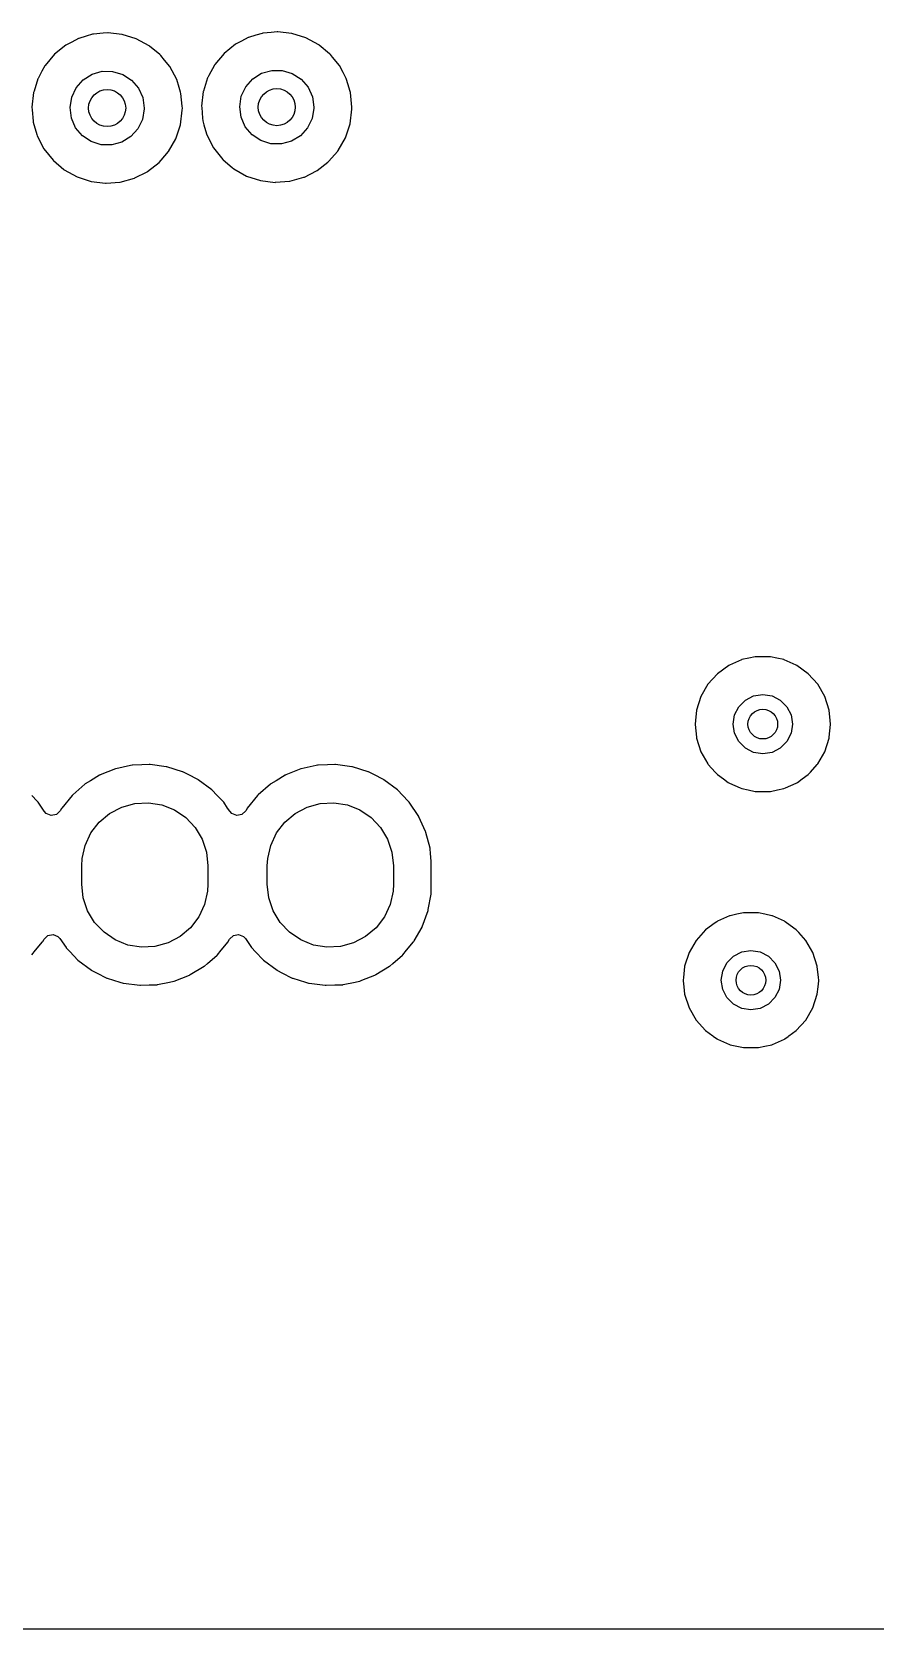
# Model space of a CAD drawing. Extents: x 1.82 to 8.48, y -4.98 to -0.82.
# Drawn here: x 5.012 to 5.46, y -4.98 to -4.133 of the extents above; entities that cross this region are included whole.
import ezdxf

# ---------------------------------------------------------------- set-up
doc = ezdxf.new("R2010")
doc.units = 0
doc.header["$MEASUREMENT"] = 0
doc.layers.add('BLACK', color=7, linetype='CONTINUOUS')

msp = doc.modelspace()

# ---------------------------------------------------------------- linework, layer by layer
at = {"layer": 'BLACK', "linetype": 'CONTINUOUS'}
for p, q in [((5.04995, -4.13355), (5.04487, -4.13402)), ((5.05238, -4.13333), (5.04995, -4.13355)), ((5.05263, -4.13336), (5.05238, -4.13333)), ((5.05989, -4.13412), (5.05263, -4.13336)), ((5.05263, -4.13336), (5.05263, -4.13336)), ((5.1344, -4.13362), (5.13094, -4.13464)), ((5.13463, -4.13355), (5.1344, -4.13362)), ((5.1344, -4.13362), (5.1344, -4.13362)), ((5.13487, -4.13353), (5.13463, -4.13355)), ((5.13914, -4.13314), (5.13487, -4.13353)), ((5.13487, -4.13353), (5.13487, -4.13353)), ((5.14238, -4.13285), (5.13914, -4.13314)), ((5.14263, -4.13287), (5.14238, -4.13285)), ((5.14989, -4.13364), (5.14263, -4.13287)), ((5.14263, -4.13287), (5.14263, -4.13287)), ((5.15013, -4.13366), (5.14989, -4.13364)), ((5.14989, -4.13364), (5.14989, -4.13364)), ((5.15757, -4.13596), (5.15013, -4.13366)), ((5.03026, -4.13984), (5.02419, -4.14472)), ((5.03337, -4.13822), (5.03026, -4.13984)), ((5.03695, -4.13635), (5.03337, -4.13822)), ((5.03716, -4.13624), (5.03695, -4.13635)), ((5.03695, -4.13635), (5.03695, -4.13635)), ((5.04106, -4.13509), (5.03716, -4.13624)), ((5.0444, -4.13411), (5.04106, -4.13509)), ((5.04463, -4.13404), (5.0444, -4.13411)), ((5.0444, -4.13411), (5.0444, -4.13411)), ((5.04487, -4.13402), (5.04463, -4.13404)), ((5.04487, -4.13402), (5.04487, -4.13402)), ((5.06013, -4.13415), (5.05989, -4.13412)), ((5.05989, -4.13412), (5.05989, -4.13412)), ((5.06757, -4.13645), (5.06013, -4.13415)), ((5.07442, -4.14015), (5.06757, -4.13645)), ((5.0746, -4.14031), (5.07442, -4.14015)), ((5.08006, -4.14482), (5.0746, -4.14031)), ((5.0746, -4.14031), (5.0746, -4.14031)), ((5.12026, -4.13936), (5.11419, -4.14424)), ((5.12337, -4.13773), (5.12026, -4.13936)), ((5.12695, -4.13586), (5.12337, -4.13773)), ((5.12716, -4.13575), (5.12695, -4.13586)), ((5.12695, -4.13586), (5.12695, -4.13586)), ((5.13094, -4.13464), (5.12716, -4.13575)), ((5.16442, -4.13967), (5.15757, -4.13596)), ((5.1646, -4.13982), (5.16442, -4.13967)), ((5.17017, -4.14442), (5.1646, -4.13982)), ((5.1646, -4.13982), (5.1646, -4.13982)), ((5.01907, -4.1509), (5.01753, -4.1537)), ((5.01919, -4.15069), (5.01907, -4.1509)), ((5.01907, -4.1509), (5.01907, -4.1509)), ((5.02419, -4.14472), (5.01919, -4.15069)), ((5.08042, -4.14512), (5.08006, -4.14482)), ((5.08057, -4.1453), (5.08042, -4.14512)), ((5.08257, -4.14775), (5.08057, -4.1453)), ((5.08057, -4.1453), (5.08057, -4.1453)), ((5.08534, -4.15115), (5.08257, -4.14775)), ((5.10907, -4.15042), (5.10602, -4.15596)), ((5.10919, -4.1502), (5.10907, -4.15042)), ((5.10907, -4.15042), (5.10907, -4.15042)), ((5.11419, -4.14424), (5.10919, -4.1502)), ((5.17042, -4.14463), (5.17017, -4.14442)), ((5.17057, -4.14482), (5.17042, -4.14463)), ((5.17173, -4.14624), (5.17057, -4.14482)), ((5.17057, -4.14482), (5.17057, -4.14482)), ((5.17534, -4.15067), (5.17173, -4.14624)), ((5.17726, -4.15429), (5.17534, -4.15067)), ((5.01536, -4.15774), (5.0133, -4.16426)), ((5.01544, -4.15751), (5.01536, -4.15774)), ((5.01536, -4.15774), (5.01536, -4.15774)), ((5.01753, -4.1537), (5.01544, -4.15751)), ((5.03565, -4.16242), (5.03935, -4.15824)), ((5.03935, -4.15824), (5.04407, -4.15526)), ((5.04407, -4.15526), (5.04943, -4.15373)), ((5.04943, -4.15373), (5.05502, -4.15376)), ((5.05502, -4.15376), (5.06036, -4.15536)), ((5.06036, -4.15536), (5.06505, -4.15839)), ((5.06505, -4.15839), (5.06869, -4.16262)), ((5.08899, -4.15802), (5.08534, -4.15115)), ((5.0903, -4.16236), (5.08899, -4.15802)), ((5.10536, -4.15726), (5.10315, -4.16422)), ((5.10544, -4.15703), (5.10536, -4.15726)), ((5.10536, -4.15726), (5.10536, -4.15726)), ((5.10602, -4.15596), (5.10544, -4.15703)), ((5.12565, -4.16194), (5.12935, -4.15775)), ((5.12935, -4.15775), (5.13407, -4.15477)), ((5.13407, -4.15477), (5.13943, -4.15324)), ((5.13943, -4.15324), (5.14502, -4.15328)), ((5.14502, -4.15328), (5.15036, -4.15487)), ((5.15036, -4.15487), (5.15505, -4.15791)), ((5.15505, -4.15791), (5.15869, -4.16214)), ((5.17899, -4.15754), (5.17726, -4.15429)), ((5.18, -4.16087), (5.17899, -4.15754)), ((5.01308, -4.16493), (5.01221, -4.17267)), ((5.0133, -4.16426), (5.01308, -4.16493)), ((5.03242, -4.17299), (5.03328, -4.16747)), ((5.03328, -4.16747), (5.03565, -4.16242)), ((5.06869, -4.16262), (5.071, -4.1677)), ((5.071, -4.1677), (5.07179, -4.17323)), ((5.09103, -4.16476), (5.0903, -4.16236)), ((5.09124, -4.16548), (5.09103, -4.16476)), ((5.0919, -4.17219), (5.09124, -4.16548)), ((5.10308, -4.16445), (5.10221, -4.17219)), ((5.10315, -4.16422), (5.10308, -4.16445)), ((5.12242, -4.1725), (5.12328, -4.16699)), ((5.12328, -4.16699), (5.12565, -4.16194)), ((5.15869, -4.16214), (5.161, -4.16722)), ((5.161, -4.16722), (5.16179, -4.17274)), ((5.18093, -4.16397), (5.18, -4.16087)), ((5.18124, -4.16499), (5.18093, -4.16397)), ((5.182, -4.17274), (5.18124, -4.16499)), ((5.01221, -4.17267), (5.01234, -4.1742)), ((5.01234, -4.1742), (5.01284, -4.18018)), ((5.03315, -4.17852), (5.03242, -4.17299)), ((5.07179, -4.17371), (5.07086, -4.17921)), ((5.07179, -4.17323), (5.07179, -4.17371)), ((5.09101, -4.18207), (5.09199, -4.17434)), ((5.092, -4.17323), (5.0919, -4.17219)), ((5.09199, -4.17434), (5.092, -4.17323)), ((5.10221, -4.17219), (5.10227, -4.17288)), ((5.10227, -4.17288), (5.10275, -4.17862)), ((5.12315, -4.17804), (5.12242, -4.1725)), ((5.16179, -4.17323), (5.16086, -4.17873)), ((5.16179, -4.17274), (5.16179, -4.17323)), ((5.18101, -4.18158), (5.18199, -4.17386)), ((5.18199, -4.17386), (5.182, -4.17274)), ((5.01284, -4.18018), (5.01286, -4.18043)), ((5.01286, -4.18043), (5.01293, -4.18066)), ((5.01293, -4.18066), (5.01481, -4.1872)), ((5.03539, -4.18363), (5.03315, -4.17852)), ((5.03899, -4.1879), (5.03539, -4.18363)), ((5.06843, -4.18424), (5.06468, -4.18837)), ((5.07086, -4.17921), (5.06843, -4.18424)), ((5.08855, -4.18946), (5.09101, -4.18207)), ((5.10275, -4.17862), (5.10286, -4.17995)), ((5.10286, -4.17995), (5.10347, -4.18207)), ((5.10347, -4.18207), (5.10435, -4.18514)), ((5.12539, -4.18315), (5.12315, -4.17804)), ((5.12899, -4.18742), (5.12539, -4.18315)), ((5.15843, -4.18375), (5.15468, -4.18789)), ((5.16086, -4.17873), (5.15843, -4.18375)), ((5.17855, -4.18897), (5.18101, -4.18158)), ((5.01481, -4.1872), (5.01501, -4.18792)), ((5.01501, -4.18792), (5.01857, -4.19484)), ((5.04363, -4.191), (5.03899, -4.1879)), ((5.04896, -4.19266), (5.04363, -4.191)), ((5.05454, -4.19276), (5.04896, -4.19266)), ((5.05992, -4.19129), (5.05454, -4.19276)), ((5.06468, -4.18837), (5.05992, -4.19129)), ((5.08471, -4.19623), (5.08855, -4.18946)), ((5.10435, -4.18514), (5.10501, -4.18743)), ((5.10501, -4.18743), (5.1058, -4.18897)), ((5.1058, -4.18897), (5.10754, -4.19234)), ((5.10754, -4.19234), (5.10857, -4.19436)), ((5.13363, -4.19051), (5.12899, -4.18742)), ((5.13896, -4.19218), (5.13363, -4.19051)), ((5.14454, -4.19228), (5.13896, -4.19218)), ((5.14992, -4.19081), (5.14454, -4.19228)), ((5.15468, -4.18789), (5.14992, -4.19081)), ((5.17471, -4.19574), (5.17855, -4.18897)), ((5.01857, -4.19484), (5.02341, -4.20094)), ((5.02341, -4.20094), (5.02359, -4.2011)), ((5.02359, -4.2011), (5.02359, -4.2011)), ((5.02359, -4.2011), (5.02913, -4.20582)), ((5.07962, -4.20212), (5.08372, -4.19737)), ((5.08372, -4.19737), (5.08455, -4.19641)), ((5.08455, -4.19641), (5.08471, -4.19623)), ((5.08455, -4.19641), (5.08455, -4.19641)), ((5.10857, -4.19436), (5.11341, -4.20046)), ((5.11341, -4.20046), (5.11359, -4.20062)), ((5.11359, -4.20062), (5.11359, -4.20062)), ((5.11359, -4.20062), (5.11841, -4.20472)), ((5.16943, -4.20179), (5.16962, -4.20164)), ((5.16962, -4.20164), (5.17446, -4.19602)), ((5.17446, -4.19602), (5.17455, -4.19593)), ((5.17455, -4.19593), (5.17471, -4.19574)), ((5.17455, -4.19593), (5.17455, -4.19593)), ((5.02913, -4.20582), (5.02934, -4.20599)), ((5.02934, -4.20599), (5.03613, -4.20979)), ((5.03613, -4.20979), (5.04354, -4.21219)), ((5.06675, -4.21032), (5.07327, -4.20702)), ((5.07327, -4.20702), (5.07348, -4.20691)), ((5.07327, -4.20702), (5.07327, -4.20702)), ((5.07348, -4.20691), (5.07962, -4.20212)), ((5.11841, -4.20472), (5.11934, -4.20551)), ((5.11934, -4.20551), (5.12613, -4.2093)), ((5.12613, -4.2093), (5.13354, -4.21171)), ((5.14903, -4.21203), (5.15653, -4.20994)), ((5.15653, -4.20994), (5.15675, -4.20983)), ((5.15675, -4.20983), (5.16327, -4.20654)), ((5.15675, -4.20983), (5.15675, -4.20983)), ((5.16327, -4.20654), (5.16348, -4.20643)), ((5.16327, -4.20654), (5.16327, -4.20654)), ((5.16348, -4.20643), (5.16926, -4.20192)), ((5.16926, -4.20192), (5.16943, -4.20179)), ((5.04354, -4.21219), (5.05127, -4.21312)), ((5.05127, -4.21312), (5.05151, -4.2131)), ((5.05151, -4.2131), (5.05879, -4.21254)), ((5.05151, -4.2131), (5.05151, -4.2131)), ((5.05879, -4.21254), (5.05903, -4.21252)), ((5.05879, -4.21254), (5.05879, -4.21254)), ((5.05903, -4.21252), (5.06653, -4.21043)), ((5.06653, -4.21043), (5.06675, -4.21032)), ((5.06675, -4.21032), (5.06675, -4.21032)), ((5.13354, -4.21171), (5.14127, -4.21263)), ((5.14127, -4.21263), (5.14151, -4.21261)), ((5.14151, -4.21261), (5.14879, -4.21205)), ((5.14151, -4.21261), (5.14151, -4.21261)), ((5.14879, -4.21205), (5.14903, -4.21203)), ((5.14879, -4.21205), (5.14879, -4.21205)), ((5.39599, -4.46429), (5.39256, -4.46501)), ((5.39624, -4.46423), (5.39599, -4.46429)), ((5.39599, -4.46429), (5.39599, -4.46429)), ((5.40376, -4.46423), (5.39624, -4.46423)), ((5.40401, -4.46429), (5.40376, -4.46423)), ((5.40744, -4.46501), (5.40401, -4.46429)), ((5.40401, -4.46429), (5.40401, -4.46429)), ((5.38202, -4.46885), (5.37593, -4.47327)), ((5.38225, -4.46875), (5.38202, -4.46885)), ((5.38226, -4.46875), (5.38225, -4.46875)), ((5.38865, -4.4659), (5.38226, -4.46875)), ((5.38889, -4.4658), (5.38865, -4.4659)), ((5.38865, -4.4659), (5.38865, -4.4659)), ((5.39256, -4.46501), (5.38889, -4.4658)), ((5.41111, -4.4658), (5.40744, -4.46501)), ((5.41135, -4.4659), (5.41111, -4.4658)), ((5.41774, -4.46875), (5.41135, -4.4659)), ((5.41135, -4.4659), (5.41135, -4.4659)), ((5.41775, -4.46875), (5.41774, -4.46875)), ((5.41798, -4.46885), (5.41775, -4.46875)), ((5.42407, -4.47327), (5.41798, -4.46885)), ((5.3709, -4.47886), (5.36714, -4.48537)), ((5.37593, -4.47327), (5.3709, -4.47886)), ((5.4291, -4.47886), (5.42407, -4.47327)), ((5.43286, -4.48537), (5.4291, -4.47886)), ((5.36714, -4.48537), (5.36482, -4.49252)), ((5.38726, -4.49074), (5.39074, -4.48726)), ((5.39074, -4.48726), (5.39513, -4.48502)), ((5.39513, -4.48502), (5.4, -4.48425)), ((5.4, -4.48425), (5.40487, -4.48502)), ((5.40487, -4.48502), (5.40926, -4.48726)), ((5.40926, -4.48726), (5.41274, -4.49074)), ((5.43518, -4.49252), (5.43286, -4.48537)), ((5.36443, -4.49621), (5.36404, -4.5)), ((5.36479, -4.49278), (5.36443, -4.49621)), ((5.36482, -4.49252), (5.36479, -4.49278)), ((5.36479, -4.49278), (5.36479, -4.49278)), ((5.38425, -4.5), (5.38502, -4.49513)), ((5.38502, -4.49513), (5.38726, -4.49074)), ((5.41274, -4.49074), (5.41498, -4.49513)), ((5.41498, -4.49513), (5.41575, -4.5)), ((5.43521, -4.49278), (5.43518, -4.49252)), ((5.43557, -4.49621), (5.43521, -4.49278)), ((5.43521, -4.49278), (5.43521, -4.49278)), ((5.43596, -4.5), (5.43557, -4.49621)), ((5.36404, -4.5), (5.36406, -4.50026)), ((5.36406, -4.50026), (5.36476, -4.50689)), ((5.38502, -4.50487), (5.38425, -4.5)), ((5.38726, -4.50926), (5.38502, -4.50487)), ((5.41498, -4.50487), (5.41274, -4.50926)), ((5.41575, -4.5), (5.41498, -4.50487)), ((5.43524, -4.50689), (5.43594, -4.50026)), ((5.43594, -4.50026), (5.43596, -4.5)), ((5.36476, -4.50689), (5.36482, -4.50748)), ((5.36482, -4.50748), (5.36714, -4.51463)), ((5.36714, -4.51463), (5.3709, -4.52114)), ((5.39074, -4.51274), (5.38726, -4.50926)), ((5.39513, -4.51498), (5.39074, -4.51274)), ((5.4, -4.51575), (5.39513, -4.51498)), ((5.40487, -4.51498), (5.4, -4.51575)), ((5.40926, -4.51274), (5.40487, -4.51498)), ((5.41274, -4.50926), (5.40926, -4.51274)), ((5.4291, -4.52114), (5.43286, -4.51463)), ((5.43286, -4.51463), (5.43518, -4.50748)), ((5.43518, -4.50748), (5.43524, -4.50689)), ((5.0567, -4.52367), (5.05651, -4.52374)), ((5.06455, -4.52202), (5.0567, -4.52367)), ((5.06538, -4.52184), (5.06455, -4.52202)), ((5.06558, -4.5218), (5.06538, -4.52184)), ((5.07057, -4.52161), (5.06558, -4.5218)), ((5.07444, -4.52147), (5.07057, -4.52161)), ((5.07465, -4.52146), (5.07444, -4.52147)), ((5.07444, -4.52147), (5.07444, -4.52147)), ((5.07486, -4.52149), (5.07465, -4.52146)), ((5.08344, -4.52263), (5.07486, -4.52149)), ((5.07486, -4.52149), (5.07486, -4.52149)), ((5.08365, -4.52265), (5.08344, -4.52263)), ((5.08385, -4.52272), (5.08365, -4.52265)), ((5.09212, -4.52528), (5.08385, -4.52272)), ((5.15513, -4.52367), (5.15493, -4.52374)), ((5.16298, -4.52202), (5.15513, -4.52367)), ((5.1638, -4.52184), (5.16298, -4.52202)), ((5.16401, -4.5218), (5.1638, -4.52184)), ((5.16899, -4.52161), (5.16401, -4.5218)), ((5.17287, -4.52147), (5.16899, -4.52161)), ((5.17308, -4.52146), (5.17287, -4.52147)), ((5.17287, -4.52147), (5.17287, -4.52147)), ((5.17329, -4.52149), (5.17308, -4.52146)), ((5.18187, -4.52263), (5.17329, -4.52149)), ((5.17329, -4.52149), (5.17329, -4.52149)), ((5.18208, -4.52265), (5.18187, -4.52263)), ((5.18228, -4.52272), (5.18208, -4.52265)), ((5.19055, -4.52528), (5.18228, -4.52272)), ((5.3709, -4.52114), (5.37108, -4.52133)), ((5.37108, -4.52133), (5.37108, -4.52133)), ((5.37108, -4.52133), (5.37479, -4.52546)), ((5.42521, -4.52546), (5.42892, -4.52133)), ((5.42892, -4.52133), (5.4291, -4.52114)), ((5.42892, -4.52133), (5.42892, -4.52133)), ((5.04034, -4.53185), (5.03387, -4.53746)), ((5.0405, -4.53171), (5.04034, -4.53185)), ((5.04329, -4.53002), (5.0405, -4.53171)), ((5.04808, -4.52711), (5.04329, -4.53002)), ((5.04826, -4.527), (5.04808, -4.52711)), ((5.04808, -4.52711), (5.04808, -4.52711)), ((5.04845, -4.52692), (5.04826, -4.527)), ((5.05651, -4.52374), (5.04845, -4.52692)), ((5.04845, -4.52692), (5.04845, -4.52692)), ((5.05651, -4.52374), (5.05651, -4.52374)), ((5.09232, -4.52534), (5.09212, -4.52528)), ((5.09212, -4.52528), (5.09212, -4.52528)), ((5.09513, -4.52677), (5.09232, -4.52534)), ((5.10022, -4.52936), (5.09513, -4.52677)), ((5.10041, -4.52946), (5.10022, -4.52936)), ((5.10022, -4.52936), (5.10022, -4.52936)), ((5.10769, -4.53488), (5.10041, -4.52946)), ((5.13877, -4.53185), (5.1323, -4.53746)), ((5.13892, -4.53171), (5.13877, -4.53185)), ((5.14171, -4.53002), (5.13892, -4.53171)), ((5.1465, -4.52711), (5.14171, -4.53002)), ((5.14668, -4.527), (5.1465, -4.52711)), ((5.1465, -4.52711), (5.1465, -4.52711)), ((5.14688, -4.52692), (5.14668, -4.527)), ((5.15493, -4.52374), (5.14688, -4.52692)), ((5.14688, -4.52692), (5.14688, -4.52692)), ((5.15493, -4.52374), (5.15493, -4.52374)), ((5.19075, -4.52534), (5.19055, -4.52528)), ((5.19055, -4.52528), (5.19055, -4.52528)), ((5.19356, -4.52677), (5.19075, -4.52534)), ((5.19865, -4.52936), (5.19356, -4.52677)), ((5.19884, -4.52946), (5.19865, -4.52936)), ((5.19865, -4.52936), (5.19865, -4.52936)), ((5.20612, -4.53488), (5.19884, -4.52946)), ((5.37479, -4.52546), (5.37593, -4.52673)), ((5.37593, -4.52673), (5.37917, -4.52908)), ((5.37917, -4.52908), (5.38165, -4.53088)), ((5.38165, -4.53088), (5.38202, -4.53115)), ((5.38202, -4.53115), (5.38225, -4.53125)), ((5.38225, -4.53125), (5.38226, -4.53125)), ((5.38226, -4.53125), (5.3879, -4.53377)), ((5.4121, -4.53377), (5.41774, -4.53125)), ((5.41774, -4.53125), (5.41775, -4.53125)), ((5.41775, -4.53125), (5.41798, -4.53115)), ((5.41798, -4.53115), (5.41835, -4.53088)), ((5.41835, -4.53088), (5.42083, -4.52908)), ((5.42083, -4.52908), (5.42407, -4.52673)), ((5.42407, -4.52673), (5.42521, -4.52546)), ((5.01501, -4.54089), (5.01208, -4.53782)), ((5.03351, -4.53782), (5.02802, -4.54451)), ((5.03364, -4.53766), (5.03351, -4.53782)), ((5.03387, -4.53746), (5.03364, -4.53766)), ((5.1105, -4.53782), (5.10769, -4.53488)), ((5.11343, -4.54089), (5.1105, -4.53782)), ((5.13194, -4.53782), (5.12645, -4.54451)), ((5.13207, -4.53766), (5.13194, -4.53782)), ((5.1323, -4.53746), (5.13207, -4.53766)), ((5.20893, -4.53782), (5.20612, -4.53488)), ((5.21186, -4.54089), (5.20893, -4.53782)), ((5.3879, -4.53377), (5.38889, -4.5342)), ((5.38889, -4.5342), (5.39226, -4.53492)), ((5.39226, -4.53492), (5.39599, -4.53571)), ((5.39599, -4.53571), (5.39599, -4.53571)), ((5.39599, -4.53571), (5.39624, -4.53577)), ((5.39624, -4.53577), (5.40376, -4.53577)), ((5.40376, -4.53577), (5.40401, -4.53571)), ((5.40401, -4.53571), (5.40774, -4.53492)), ((5.40401, -4.53571), (5.40401, -4.53571)), ((5.40774, -4.53492), (5.41111, -4.5342)), ((5.41111, -4.5342), (5.4121, -4.53377)), ((5.01553, -4.54144), (5.01501, -4.54089)), ((5.0176, -4.54451), (5.01553, -4.54144)), ((5.01876, -4.54623), (5.0176, -4.54451)), ((5.01983, -4.54738), (5.01876, -4.54623)), ((5.02243, -4.5484), (5.01983, -4.54738)), ((5.02517, -4.54786), (5.02243, -4.5484)), ((5.02718, -4.54592), (5.02517, -4.54786)), ((5.02789, -4.54468), (5.02718, -4.54592)), ((5.02802, -4.54451), (5.02789, -4.54468)), ((5.02802, -4.54451), (5.02802, -4.54451)), ((5.04789, -4.552), (5.05341, -4.54734)), ((5.05341, -4.54734), (5.05981, -4.54396)), ((5.05981, -4.54396), (5.06678, -4.54204)), ((5.06678, -4.54204), (5.07399, -4.54167)), ((5.07399, -4.54167), (5.08113, -4.54285)), ((5.08113, -4.54285), (5.08784, -4.54553)), ((5.08784, -4.54553), (5.09382, -4.54959)), ((5.11396, -4.54144), (5.11343, -4.54089)), ((5.11602, -4.54451), (5.11396, -4.54144)), ((5.11718, -4.54623), (5.11602, -4.54451)), ((5.11825, -4.54738), (5.11718, -4.54623)), ((5.12086, -4.5484), (5.11825, -4.54738)), ((5.1236, -4.54786), (5.12086, -4.5484)), ((5.12561, -4.54592), (5.1236, -4.54786)), ((5.12631, -4.54468), (5.12561, -4.54592)), ((5.12645, -4.54451), (5.12631, -4.54468)), ((5.12645, -4.54451), (5.12645, -4.54451)), ((5.14632, -4.552), (5.15184, -4.54734)), ((5.15184, -4.54734), (5.15823, -4.54396)), ((5.15823, -4.54396), (5.1652, -4.54204)), ((5.1652, -4.54204), (5.17242, -4.54167)), ((5.17242, -4.54167), (5.17955, -4.54285)), ((5.17955, -4.54285), (5.18626, -4.54553)), ((5.18626, -4.54553), (5.19224, -4.54959)), ((5.21238, -4.54144), (5.21186, -4.54089)), ((5.21745, -4.54897), (5.21238, -4.54144)), ((5.21754, -4.54917), (5.21745, -4.54897)), ((5.0435, -4.55774), (5.04789, -4.552)), ((5.09382, -4.54959), (5.09878, -4.55485)), ((5.09878, -4.55485), (5.1025, -4.56104)), ((5.14193, -4.55774), (5.14632, -4.552)), ((5.19224, -4.54959), (5.19721, -4.55485)), ((5.19721, -4.55485), (5.20093, -4.56104)), ((5.22106, -4.55697), (5.21754, -4.54917)), ((5.22118, -4.55725), (5.22106, -4.55697)), ((5.22123, -4.55745), (5.22118, -4.55725)), ((5.22341, -4.56583), (5.22123, -4.55745)), ((5.22123, -4.55745), (5.22123, -4.55745)), ((5.03887, -4.57135), (5.04045, -4.56429)), ((5.04045, -4.56429), (5.0435, -4.55774)), ((5.1025, -4.56104), (5.10481, -4.56789)), ((5.1373, -4.57135), (5.13887, -4.56429)), ((5.13887, -4.56429), (5.14193, -4.55774)), ((5.20093, -4.56104), (5.20324, -4.56789)), ((5.22346, -4.56603), (5.22341, -4.56583)), ((5.22341, -4.56583), (5.22341, -4.56583)), ((5.22348, -4.56624), (5.22346, -4.56603)), ((5.03866, -4.57508), (5.03887, -4.57135)), ((5.10481, -4.56789), (5.10559, -4.57508)), ((5.13709, -4.57508), (5.1373, -4.57135)), ((5.20324, -4.56789), (5.20402, -4.57508)), ((5.22367, -4.56848), (5.22348, -4.56624)), ((5.22348, -4.56624), (5.22348, -4.56624)), ((5.22404, -4.5728), (5.22367, -4.56848)), ((5.22404, -4.58902), (5.22404, -4.5728)), ((5.03866, -4.58492), (5.03866, -4.57508)), ((5.10559, -4.57508), (5.10559, -4.58492)), ((5.13709, -4.58492), (5.13709, -4.57508)), ((5.20402, -4.57508), (5.20402, -4.58492)), ((5.03944, -4.59211), (5.03866, -4.58492)), ((5.10538, -4.58865), (5.10381, -4.59571)), ((5.10559, -4.58492), (5.10538, -4.58865)), ((5.13787, -4.59211), (5.13709, -4.58492)), ((5.20381, -4.58865), (5.20223, -4.59571)), ((5.20402, -4.58492), (5.20381, -4.58865)), ((5.2225, -4.59823), (5.22396, -4.59013)), ((5.22396, -4.59013), (5.22399, -4.58997)), ((5.22396, -4.59013), (5.22396, -4.59013)), ((5.22399, -4.58997), (5.22404, -4.58902)), ((5.04175, -4.59896), (5.03944, -4.59211)), ((5.04547, -4.60515), (5.04175, -4.59896)), ((5.10381, -4.59571), (5.10075, -4.60226)), ((5.14017, -4.59896), (5.13787, -4.59211)), ((5.1439, -4.60515), (5.14017, -4.59896)), ((5.20223, -4.59571), (5.19918, -4.60226)), ((5.21928, -4.60744), (5.22238, -4.5989)), ((5.22238, -4.5989), (5.2225, -4.59823)), ((5.05044, -4.61041), (5.04547, -4.60515)), ((5.09636, -4.608), (5.09084, -4.61266)), ((5.10075, -4.60226), (5.09636, -4.608)), ((5.14886, -4.61041), (5.1439, -4.60515)), ((5.19479, -4.608), (5.18926, -4.61266)), ((5.19918, -4.60226), (5.19479, -4.608)), ((5.215, -4.61494), (5.21917, -4.60762)), ((5.21917, -4.60762), (5.21928, -4.60744)), ((5.37476, -4.60538), (5.36964, -4.6091)), ((5.37551, -4.60483), (5.37476, -4.60538)), ((5.37572, -4.60468), (5.37551, -4.60483)), ((5.37551, -4.60483), (5.37551, -4.60483)), ((5.37596, -4.60457), (5.37572, -4.60468)), ((5.38235, -4.60173), (5.37596, -4.60457)), ((5.37596, -4.60457), (5.37596, -4.60457)), ((5.38259, -4.60162), (5.38235, -4.60173)), ((5.38235, -4.60173), (5.38235, -4.60173)), ((5.38626, -4.60084), (5.38259, -4.60162)), ((5.38969, -4.60011), (5.38626, -4.60084)), ((5.38994, -4.60006), (5.38969, -4.60011)), ((5.38969, -4.60011), (5.38969, -4.60011)), ((5.39746, -4.60006), (5.38994, -4.60006)), ((5.39771, -4.60011), (5.39746, -4.60006)), ((5.40114, -4.60084), (5.39771, -4.60011)), ((5.39771, -4.60011), (5.39771, -4.60011)), ((5.40481, -4.60162), (5.40114, -4.60084)), ((5.40505, -4.60173), (5.40481, -4.60162)), ((5.41145, -4.60457), (5.40505, -4.60173)), ((5.40505, -4.60173), (5.40505, -4.60173)), ((5.41168, -4.60468), (5.41145, -4.60457)), ((5.41145, -4.60457), (5.41145, -4.60457)), ((5.41189, -4.60483), (5.41168, -4.60468)), ((5.41264, -4.60538), (5.41189, -4.60483)), ((5.41189, -4.60483), (5.41189, -4.60483)), ((5.41777, -4.6091), (5.41264, -4.60538)), ((5.01416, -4.61994), (5.0178, -4.61549)), ((5.0178, -4.61549), (5.01794, -4.61532)), ((5.0178, -4.61549), (5.0178, -4.61549)), ((5.01794, -4.61532), (5.01864, -4.61408)), ((5.01864, -4.61408), (5.02065, -4.61214)), ((5.02065, -4.61214), (5.0234, -4.6116)), ((5.0234, -4.6116), (5.026, -4.61262)), ((5.026, -4.61262), (5.02707, -4.61377)), ((5.02707, -4.61377), (5.03029, -4.61856)), ((5.05642, -4.61447), (5.05044, -4.61041)), ((5.06313, -4.61715), (5.05642, -4.61447)), ((5.08445, -4.61604), (5.07748, -4.61796)), ((5.09084, -4.61266), (5.08445, -4.61604)), ((5.11258, -4.61994), (5.11623, -4.61549)), ((5.11623, -4.61549), (5.11636, -4.61532)), ((5.11623, -4.61549), (5.11623, -4.61549)), ((5.11636, -4.61532), (5.11707, -4.61408)), ((5.11707, -4.61408), (5.11908, -4.61214)), ((5.11908, -4.61214), (5.12182, -4.6116)), ((5.12182, -4.6116), (5.12442, -4.61262)), ((5.12442, -4.61262), (5.12549, -4.61377)), ((5.12549, -4.61377), (5.12872, -4.61856)), ((5.15484, -4.61447), (5.14886, -4.61041)), ((5.16155, -4.61715), (5.15484, -4.61447)), ((5.18287, -4.61604), (5.1759, -4.61796)), ((5.18926, -4.61266), (5.18287, -4.61604)), ((5.21101, -4.61994), (5.21466, -4.61549)), ((5.21466, -4.61549), (5.21479, -4.61532)), ((5.21466, -4.61549), (5.21466, -4.61549)), ((5.21479, -4.61532), (5.215, -4.61494)), ((5.3646, -4.61469), (5.36085, -4.6212)), ((5.36964, -4.6091), (5.3646, -4.61469)), ((5.41905, -4.61053), (5.41777, -4.6091)), ((5.4228, -4.61469), (5.41905, -4.61053)), ((5.42656, -4.6212), (5.4228, -4.61469)), ((5.01218, -4.62234), (5.01416, -4.61994)), ((5.03029, -4.61856), (5.03044, -4.61871)), ((5.03044, -4.61871), (5.03044, -4.61871)), ((5.03044, -4.61871), (5.03229, -4.62065)), ((5.03229, -4.62065), (5.03656, -4.62512)), ((5.03656, -4.62512), (5.04384, -4.63054)), ((5.07026, -4.61833), (5.06313, -4.61715)), ((5.07748, -4.61796), (5.07026, -4.61833)), ((5.10533, -4.62692), (5.11045, -4.62248)), ((5.11045, -4.62248), (5.11061, -4.62234)), ((5.11045, -4.62248), (5.11045, -4.62248)), ((5.11061, -4.62234), (5.11258, -4.61994)), ((5.12872, -4.61856), (5.12886, -4.61871)), ((5.12886, -4.61871), (5.12886, -4.61871)), ((5.12886, -4.61871), (5.13072, -4.62065)), ((5.13072, -4.62065), (5.13498, -4.62512)), ((5.13498, -4.62512), (5.14227, -4.63054)), ((5.16868, -4.61833), (5.16155, -4.61715)), ((5.1759, -4.61796), (5.16868, -4.61833)), ((5.20376, -4.62692), (5.20887, -4.62248)), ((5.20887, -4.62248), (5.20903, -4.62234)), ((5.20887, -4.62248), (5.20887, -4.62248)), ((5.20903, -4.62234), (5.21101, -4.61994)), ((5.36085, -4.6212), (5.35852, -4.62835)), ((5.38096, -4.62657), (5.38444, -4.62309)), ((5.38444, -4.62309), (5.38883, -4.62085)), ((5.38883, -4.62085), (5.3937, -4.62008)), ((5.3937, -4.62008), (5.39857, -4.62085)), ((5.39857, -4.62085), (5.40296, -4.62309)), ((5.40296, -4.62309), (5.40644, -4.62657)), ((5.42888, -4.62835), (5.42656, -4.6212)), ((5.04384, -4.63054), (5.04403, -4.63064)), ((5.04403, -4.63064), (5.04403, -4.63064)), ((5.04403, -4.63064), (5.0464, -4.63184)), ((5.0464, -4.63184), (5.05193, -4.63466)), ((5.08775, -4.63626), (5.0958, -4.63308)), ((5.0958, -4.63308), (5.09599, -4.633)), ((5.0958, -4.63308), (5.0958, -4.63308)), ((5.09599, -4.633), (5.09621, -4.63287)), ((5.09621, -4.63287), (5.10357, -4.6284)), ((5.10357, -4.6284), (5.10375, -4.62829)), ((5.10357, -4.6284), (5.10357, -4.6284)), ((5.10375, -4.62829), (5.10533, -4.62692)), ((5.14227, -4.63054), (5.14245, -4.63064)), ((5.14245, -4.63064), (5.14245, -4.63064)), ((5.14245, -4.63064), (5.14483, -4.63184)), ((5.14483, -4.63184), (5.15036, -4.63466)), ((5.18726, -4.63583), (5.19422, -4.63308)), ((5.19422, -4.63308), (5.19442, -4.633)), ((5.19422, -4.63308), (5.19422, -4.63308)), ((5.19442, -4.633), (5.19463, -4.63287)), ((5.19463, -4.63287), (5.202, -4.6284)), ((5.202, -4.6284), (5.20218, -4.62829)), ((5.202, -4.6284), (5.202, -4.6284)), ((5.20218, -4.62829), (5.20376, -4.62692)), ((5.35849, -4.62861), (5.35789, -4.63437)), ((5.35852, -4.62835), (5.35849, -4.62861)), ((5.35849, -4.62861), (5.35849, -4.62861)), ((5.37795, -4.63583), (5.37872, -4.63096)), ((5.37872, -4.63096), (5.38096, -4.62657)), ((5.40644, -4.62657), (5.40868, -4.63096)), ((5.40868, -4.63096), (5.40945, -4.63583)), ((5.42891, -4.62861), (5.42888, -4.62835)), ((5.42951, -4.63437), (5.42891, -4.62861)), ((5.42891, -4.62861), (5.42891, -4.62861)), ((5.05193, -4.63466), (5.05213, -4.63472)), ((5.05213, -4.63472), (5.05213, -4.63472)), ((5.05213, -4.63472), (5.0589, -4.63682)), ((5.0589, -4.63682), (5.0606, -4.63735)), ((5.0606, -4.63735), (5.06081, -4.63737)), ((5.06081, -4.63737), (5.06939, -4.63851)), ((5.06939, -4.63851), (5.06939, -4.63851)), ((5.06939, -4.63851), (5.0696, -4.63854)), ((5.0696, -4.63854), (5.06981, -4.63853)), ((5.06981, -4.63853), (5.07441, -4.63836)), ((5.06981, -4.63853), (5.06981, -4.63853)), ((5.07441, -4.63836), (5.07867, -4.6382)), ((5.07867, -4.6382), (5.07888, -4.63815)), ((5.07888, -4.63815), (5.0852, -4.63683)), ((5.0852, -4.63683), (5.08755, -4.63633)), ((5.08755, -4.63633), (5.08775, -4.63626)), ((5.08775, -4.63626), (5.08775, -4.63626)), ((5.15036, -4.63466), (5.15056, -4.63472)), ((5.15056, -4.63472), (5.15056, -4.63472)), ((5.15056, -4.63472), (5.15732, -4.63682)), ((5.15732, -4.63682), (5.15902, -4.63735)), ((5.15902, -4.63735), (5.15923, -4.63737)), ((5.15923, -4.63737), (5.16781, -4.63851)), ((5.16781, -4.63851), (5.16781, -4.63851)), ((5.16781, -4.63851), (5.16802, -4.63854)), ((5.16802, -4.63854), (5.16823, -4.63853)), ((5.16823, -4.63853), (5.17284, -4.63836)), ((5.16823, -4.63853), (5.16823, -4.63853)), ((5.17284, -4.63836), (5.17709, -4.6382)), ((5.17709, -4.6382), (5.1773, -4.63815)), ((5.1773, -4.63815), (5.18363, -4.63683)), ((5.18363, -4.63683), (5.18598, -4.63633)), ((5.18598, -4.63633), (5.18617, -4.63626)), ((5.18617, -4.63626), (5.18726, -4.63583)), ((5.18617, -4.63626), (5.18617, -4.63626)), ((5.35789, -4.63437), (5.35774, -4.63583)), ((5.35774, -4.63583), (5.35776, -4.63609)), ((5.35776, -4.63609), (5.3581, -4.6393)), ((5.3581, -4.6393), (5.35852, -4.6433)), ((5.37872, -4.64069), (5.37795, -4.63583)), ((5.38096, -4.64508), (5.37872, -4.64069)), ((5.40868, -4.64069), (5.40644, -4.64508)), ((5.40945, -4.63583), (5.40868, -4.64069)), ((5.42888, -4.6433), (5.4293, -4.6393)), ((5.4293, -4.6393), (5.42964, -4.63609)), ((5.42967, -4.63583), (5.42951, -4.63437)), ((5.42964, -4.63609), (5.42967, -4.63583)), ((5.35852, -4.6433), (5.36085, -4.65045)), ((5.36085, -4.65045), (5.3646, -4.65697)), ((5.38444, -4.64857), (5.38096, -4.64508)), ((5.38883, -4.6508), (5.38444, -4.64857)), ((5.40296, -4.64857), (5.39857, -4.6508)), ((5.40644, -4.64508), (5.40296, -4.64857)), ((5.4228, -4.65697), (5.42656, -4.65045)), ((5.42656, -4.65045), (5.42888, -4.6433)), ((5.3646, -4.65697), (5.36964, -4.66255)), ((5.3937, -4.65157), (5.38883, -4.6508)), ((5.39857, -4.6508), (5.3937, -4.65157)), ((5.41777, -4.66255), (5.4228, -4.65697)), ((5.36964, -4.66255), (5.37354, -4.66539)), ((5.37354, -4.66539), (5.37388, -4.66564)), ((5.37388, -4.66564), (5.37572, -4.66697)), ((5.37572, -4.66697), (5.37596, -4.66708)), ((5.37596, -4.66708), (5.37596, -4.66708)), ((5.37596, -4.66708), (5.38235, -4.66993)), ((5.40505, -4.66993), (5.41145, -4.66708)), ((5.41145, -4.66708), (5.41168, -4.66697)), ((5.41145, -4.66708), (5.41145, -4.66708)), ((5.41168, -4.66697), (5.41352, -4.66564)), ((5.41352, -4.66564), (5.41386, -4.66539)), ((5.41386, -4.66539), (5.41777, -4.66255)), ((5.38235, -4.66993), (5.38259, -4.67003)), ((5.38259, -4.67003), (5.38626, -4.67081)), ((5.38626, -4.67081), (5.38969, -4.67154)), ((5.38969, -4.67154), (5.38969, -4.67154)), ((5.38969, -4.67154), (5.38994, -4.67159)), ((5.38994, -4.67159), (5.39746, -4.67159)), ((5.39746, -4.67159), (5.39771, -4.67154)), ((5.39771, -4.67154), (5.40114, -4.67081)), ((5.39771, -4.67154), (5.39771, -4.67154)), ((5.40114, -4.67081), (5.40481, -4.67003)), ((5.40481, -4.67003), (5.40505, -4.66993)), ((8.47502, -4.97998), (1.82498, -4.97998))]:
    msp.add_line(p, q, dxfattribs=at)
at = {"layer": 'BLACK'}
for centre, radius in [((5.05211, -4.17323), 0.00984), ((5.14211, -4.17274), 0.00984), ((5.4, -4.5), 0.00787), ((5.3937, -4.63583), 0.00787)]:
    msp.add_circle(centre, radius, dxfattribs=at)

doc.saveas('drawing.dxf')
